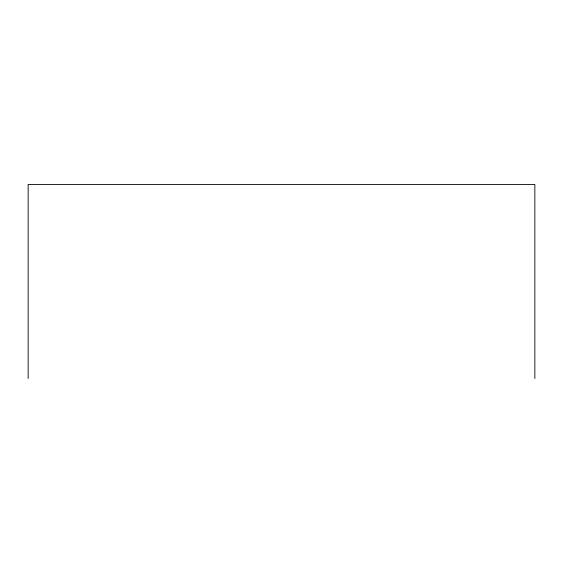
<?xml version="1.0" encoding="UTF-8"?>
<svg xmlns="http://www.w3.org/2000/svg" width="563" height="563" viewBox="0 0 563 563"><rect width="100%" height="100%" fill="white"/><g stroke="black" fill="none" stroke-linecap="round" stroke-linejoin="round"><path stroke-width="0.84" d="M534.85 378.512L534.85 184.488L28.15 184.488L28.15 378.512"/></g></svg>
